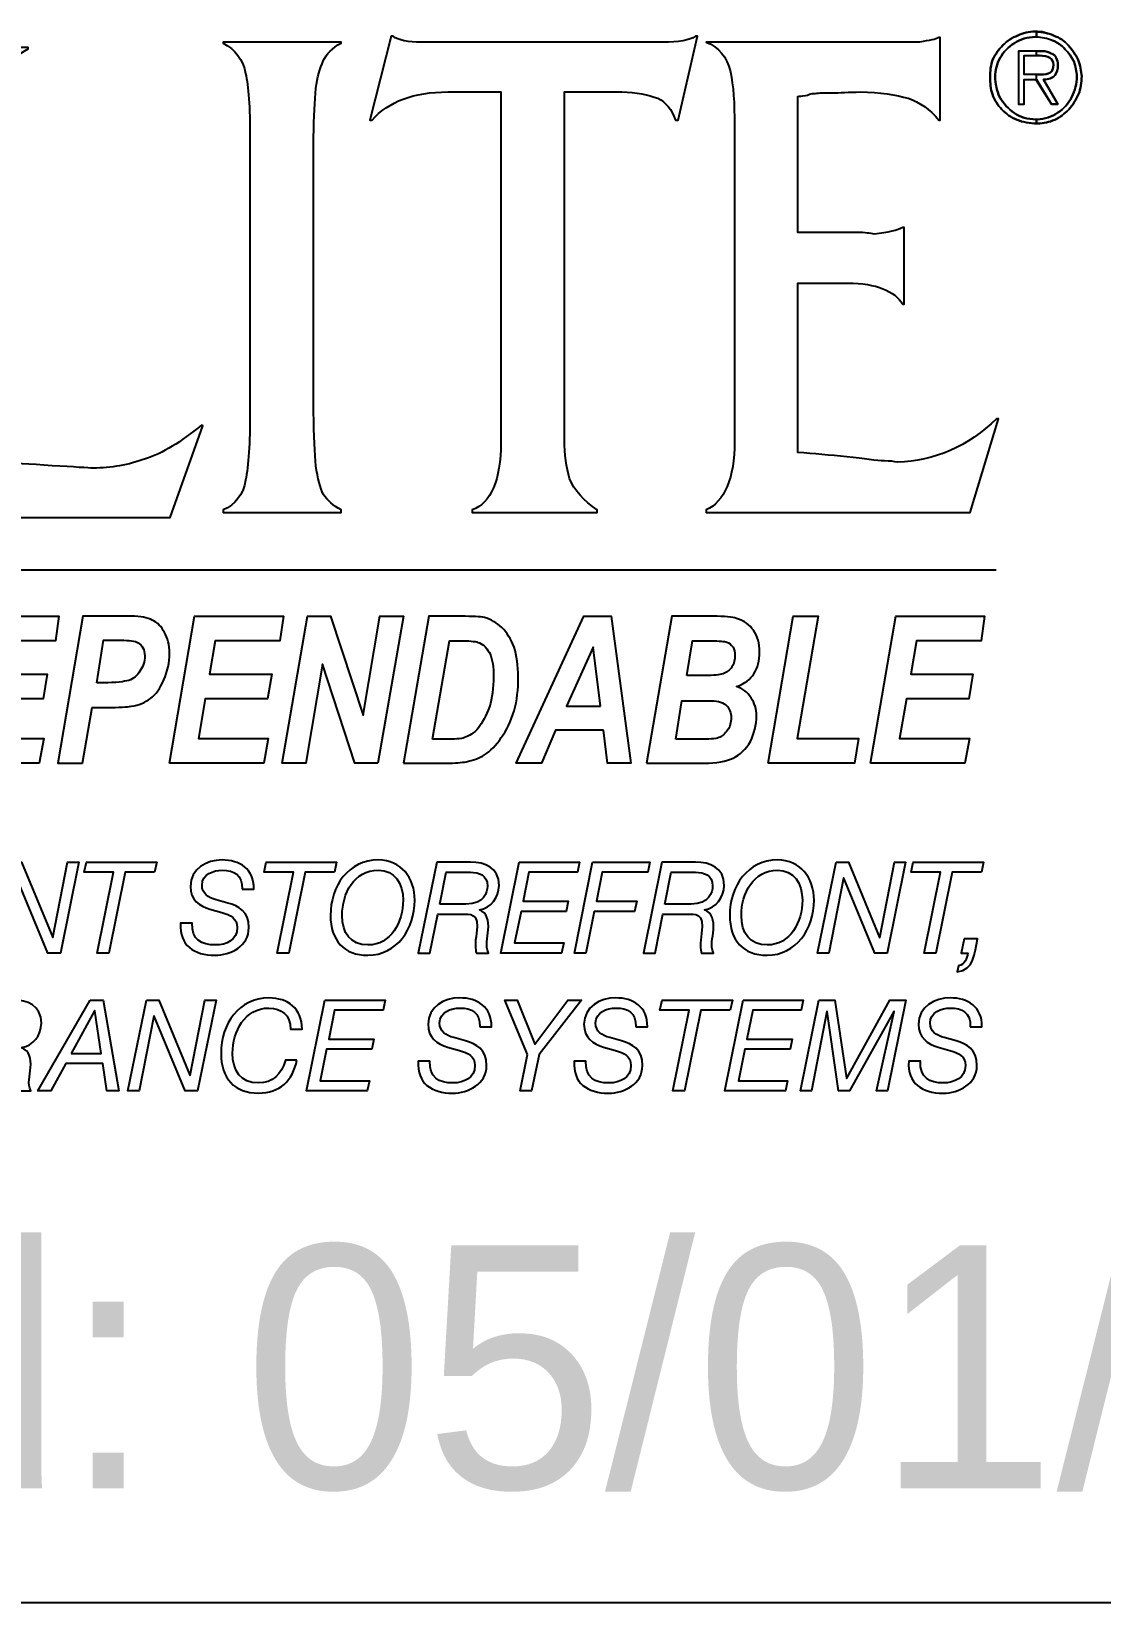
# Model space of a CAD drawing. Extents: x 0 to 139, y 0 to 39.
# Drawn here: x 123.88 to 132.24, y 0 to 12.28 of the extents above; entities that cross this region are included whole.
import ezdxf

# ---------------------------------------------------------------- set-up
doc = ezdxf.new("R2010")
doc.units = 0
doc.header["$MEASUREMENT"] = 0
for name, color, linetype in [('LAYER_1', 160, 'CONTINUOUS'), ('R-ANNO-DIMS', 3, 'CONTINUOUS'), ('TITLE', 7, 'CONTINUOUS')]:
    doc.layers.add(name, color=color, linetype=linetype)
doc.styles.add('CITYBLUEPRINT', font='cibt____.pfb')

# ---------------------------------------------------------------- blocks, each defined once
blk = doc.blocks.new('AI9-BLK11')
at = {"layer": 'LAYER_1', "color": 7}
for points in [[(3.622, 1.66), (3.803, 1.66), (4.255, 0.569), (4.258, 0.569), (4.469, 1.66), (4.632, 1.66), (4.365, 0.341), (4.184, 0.341), (3.735, 1.426), (3.732, 1.426), (3.517, 0.341), (3.354, 0.341)], [(5.732, 1.513), (5.306, 1.513), (5.069, 0.341), (4.9, 0.341), (5.138, 1.513), (4.712, 1.513), (4.743, 1.66), (5.764, 1.66)], [(8.344, 1.513), (7.918, 1.513), (7.681, 0.341), (7.512, 0.341), (7.75, 1.513), (7.324, 1.513), (7.355, 1.66), (8.376, 1.66)], [(11.029, 1.66), (11.901, 1.66), (11.873, 1.513), (11.169, 1.513), (11.084, 1.093), (11.74, 1.093), (11.711, 0.945), (11.054, 0.945), (10.961, 0.489), (11.674, 0.489), (11.642, 0.341), (10.761, 0.341)], [(12.093, 1.66), (12.926, 1.66), (12.896, 1.513), (12.231, 1.513), (12.148, 1.093), (12.733, 1.093), (12.703, 0.945), (12.118, 0.945), (11.997, 0.341), (11.828, 0.341)], [(15.627, 1.66), (15.808, 1.66), (16.26, 0.569), (16.264, 0.569), (16.475, 1.66), (16.638, 1.66), (16.37, 0.341), (16.189, 0.341), (15.74, 1.426), (15.737, 1.426), (15.522, 0.341), (15.359, 0.341)], [(17.737, 1.513), (17.312, 1.513), (17.074, 0.341), (16.906, 0.341), (17.143, 1.513), (16.717, 1.513), (16.748, 1.66), (17.769, 1.66)], [(4.8, -0.341), (4.985, -0.341), (5.213, -1.66), (5.04, -1.66), (4.981, -1.263), (4.447, -1.263), (4.226, -1.66), (4.038, -1.66)], [(5.614, -0.341), (5.795, -0.341), (6.247, -1.433), (6.251, -1.433), (6.462, -0.341), (6.625, -0.341), (6.357, -1.66), (6.176, -1.66), (5.728, -0.576), (5.724, -0.576), (5.509, -1.66), (5.347, -1.66)], [(8.207, -0.341), (9.079, -0.341), (9.051, -0.489), (8.347, -0.489), (8.262, -0.908), (8.918, -0.908), (8.889, -1.056), (8.231, -1.056), (8.139, -1.513), (8.852, -1.513), (8.82, -1.66), (7.939, -1.66)], [(11.15, -1.13), (10.817, -0.341), (10.996, -0.341), (11.255, -0.98), (11.735, -0.341), (11.93, -0.341), (11.317, -1.13), (11.207, -1.66), (11.042, -1.66)], [(14.091, -0.489), (13.665, -0.489), (13.427, -1.66), (13.259, -1.66), (13.497, -0.489), (13.071, -0.489), (13.101, -0.341), (14.122, -0.341)], [(14.279, -0.341), (15.151, -0.341), (15.123, -0.489), (14.418, -0.489), (14.333, -0.908), (14.989, -0.908), (14.961, -1.056), (14.303, -1.056), (14.211, -1.513), (14.924, -1.513), (14.892, -1.66), (14.011, -1.66)], [(15.376, -0.341), (15.61, -0.341), (15.779, -1.475), (15.782, -1.475), (16.408, -0.341), (16.642, -0.341), (16.375, -1.66), (16.213, -1.66), (16.472, -0.506), (16.468, -0.506), (15.823, -1.66), (15.662, -1.66), (15.497, -0.506), (15.493, -0.506), (15.272, -1.66), (15.11, -1.66)], [(4.523, -1.115), (4.96, -1.115), (4.866, -0.496), (4.862, -0.496)]]:
    blk.add_lwpolyline(points, close=True, dxfattribs=at)
for points, knots in [([(7.005, 1.27), (7.011, 1.479), (6.888, 1.544), (6.714, 1.544), (6.59, 1.544), (6.422, 1.485), (6.422, 1.328), (6.422, 1.2), (6.512, 1.148), (6.627, 1.115), (6.627, 1.115), (6.798, 1.067), (6.798, 1.067), (6.955, 1.023), (7.102, 0.947), (7.102, 0.711), (7.102, 0.439), (6.838, 0.31), (6.61, 0.31), (6.305, 0.31), (6.09, 0.45), (6.111, 0.774), (6.111, 0.774), (6.28, 0.774), (6.28, 0.774), (6.269, 0.535), (6.411, 0.458), (6.617, 0.458), (6.775, 0.458), (6.934, 0.533), (6.934, 0.711), (6.934, 0.846), (6.833, 0.893), (6.709, 0.929), (6.709, 0.929), (6.537, 0.977), (6.537, 0.977), (6.386, 1.019), (6.253, 1.115), (6.253, 1.309), (6.253, 1.564), (6.489, 1.692), (6.714, 1.692), (6.964, 1.692), (7.182, 1.564), (7.173, 1.27), (7.173, 1.27), (7.005, 1.27), (7.005, 1.27)], [0, 0, 0, 0, 1, 1, 1, 2, 2, 2, 3, 3, 3, 4, 4, 4, 5, 5, 5, 6, 6, 6, 7, 7, 7, 8, 8, 8, 9, 9, 9, 10, 10, 10, 11, 11, 11, 12, 12, 12, 13, 13, 13, 14, 14, 14, 15, 15, 15, 16, 16, 16, 16]), ([(8.982, 1.692), (9.31, 1.692), (9.511, 1.435), (9.511, 1.108), (9.511, 0.694), (9.252, 0.31), (8.83, 0.31), (8.484, 0.31), (8.287, 0.524), (8.287, 0.888), (8.287, 1.315), (8.55, 1.692), (8.982, 1.692)], [0, 0, 0, 0, 1, 1, 1, 2, 2, 2, 3, 3, 3, 4, 4, 4, 4]), ([(9.83, 1.66), (9.83, 1.66), (10.318, 1.66), (10.318, 1.66), (10.532, 1.66), (10.734, 1.585), (10.734, 1.324), (10.734, 1.148), (10.618, 0.995), (10.449, 0.969), (10.449, 0.969), (10.449, 0.966), (10.449, 0.966), (10.559, 0.931), (10.591, 0.812), (10.578, 0.679), (10.571, 0.559), (10.529, 0.447), (10.58, 0.341), (10.58, 0.341), (10.405, 0.341), (10.405, 0.341), (10.389, 0.389), (10.383, 0.489), (10.408, 0.624), (10.461, 0.938), (10.291, 0.905), (10.219, 0.905), (10.219, 0.905), (9.844, 0.905), (9.844, 0.905), (9.844, 0.905), (9.731, 0.341), (9.731, 0.341), (9.731, 0.341), (9.562, 0.341), (9.562, 0.341), (9.562, 0.341), (9.83, 1.66), (9.83, 1.66)], [0, 0, 0, 0, 1, 1, 1, 2, 2, 2, 3, 3, 3, 4, 4, 4, 5, 5, 5, 6, 6, 6, 7, 7, 7, 8, 8, 8, 9, 9, 9, 10, 10, 10, 11, 11, 11, 12, 12, 12, 13, 13, 13, 13]), ([(13.098, 1.66), (13.098, 1.66), (13.586, 1.66), (13.586, 1.66), (13.8, 1.66), (14.002, 1.585), (14.002, 1.324), (14.002, 1.148), (13.886, 0.995), (13.717, 0.969), (13.717, 0.969), (13.717, 0.966), (13.717, 0.966), (13.827, 0.931), (13.859, 0.812), (13.847, 0.679), (13.839, 0.559), (13.797, 0.447), (13.848, 0.341), (13.848, 0.341), (13.673, 0.341), (13.673, 0.341), (13.657, 0.389), (13.651, 0.489), (13.676, 0.624), (13.729, 0.938), (13.559, 0.905), (13.487, 0.905), (13.487, 0.905), (13.112, 0.905), (13.112, 0.905), (13.112, 0.905), (12.999, 0.341), (12.999, 0.341), (12.999, 0.341), (12.83, 0.341), (12.83, 0.341), (12.83, 0.341), (13.098, 1.66), (13.098, 1.66)], [0, 0, 0, 0, 1, 1, 1, 2, 2, 2, 3, 3, 3, 4, 4, 4, 5, 5, 5, 6, 6, 6, 7, 7, 7, 8, 8, 8, 9, 9, 9, 10, 10, 10, 11, 11, 11, 12, 12, 12, 13, 13, 13, 13]), ([(14.779, 1.692), (15.107, 1.692), (15.308, 1.435), (15.308, 1.108), (15.308, 0.694), (15.049, 0.31), (14.627, 0.31), (14.281, 0.31), (14.084, 0.524), (14.084, 0.888), (14.084, 1.315), (14.346, 1.692), (14.779, 1.692)], [0, 0, 0, 0, 1, 1, 1, 2, 2, 2, 3, 3, 3, 4, 4, 4, 4]), ([(8.83, 0.458), (9.165, 0.458), (9.342, 0.794), (9.342, 1.108), (9.342, 1.352), (9.216, 1.544), (8.982, 1.544), (8.629, 1.544), (8.456, 1.206), (8.456, 0.888), (8.456, 0.633), (8.576, 0.458), (8.83, 0.458)], [0, 0, 0, 0, 1, 1, 1, 2, 2, 2, 3, 3, 3, 4, 4, 4, 4]), ([(9.874, 1.053), (9.874, 1.053), (10.254, 1.053), (10.254, 1.053), (10.52, 1.053), (10.566, 1.219), (10.566, 1.313), (10.566, 1.477), (10.444, 1.513), (10.318, 1.513), (10.318, 1.513), (9.968, 1.513), (9.968, 1.513), (9.968, 1.513), (9.874, 1.053), (9.874, 1.053)], [0, 0, 0, 0, 1, 1, 1, 2, 2, 2, 3, 3, 3, 4, 4, 4, 5, 5, 5, 5]), ([(13.142, 1.053), (13.142, 1.053), (13.522, 1.053), (13.522, 1.053), (13.788, 1.053), (13.834, 1.219), (13.834, 1.313), (13.834, 1.477), (13.712, 1.513), (13.586, 1.513), (13.586, 1.513), (13.236, 1.513), (13.236, 1.513), (13.236, 1.513), (13.142, 1.053), (13.142, 1.053)], [0, 0, 0, 0, 1, 1, 1, 2, 2, 2, 3, 3, 3, 4, 4, 4, 5, 5, 5, 5]), ([(14.627, 0.458), (14.962, 0.458), (15.139, 0.794), (15.139, 1.108), (15.139, 1.352), (15.013, 1.544), (14.779, 1.544), (14.426, 1.544), (14.253, 1.206), (14.253, 0.888), (14.253, 0.633), (14.373, 0.458), (14.627, 0.458)], [0, 0, 0, 0, 1, 1, 1, 2, 2, 2, 3, 3, 3, 4, 4, 4, 4]), ([(17.486, 0.546), (17.486, 0.546), (17.682, 0.546), (17.682, 0.546), (17.636, 0.34), (17.636, 0.092), (17.388, 0.07), (17.388, 0.07), (17.406, 0.158), (17.406, 0.158), (17.5, 0.173), (17.521, 0.258), (17.543, 0.341), (17.543, 0.341), (17.443, 0.341), (17.443, 0.341), (17.443, 0.341), (17.486, 0.546), (17.486, 0.546)], [0, 0, 0, 0, 1, 1, 1, 2, 2, 2, 3, 3, 3, 4, 4, 4, 5, 5, 5, 6, 6, 6, 6]), ([(3.185, -0.341), (3.185, -0.341), (3.673, -0.341), (3.673, -0.341), (3.887, -0.341), (4.089, -0.417), (4.089, -0.677), (4.089, -0.853), (3.972, -1.006), (3.803, -1.032), (3.803, -1.032), (3.803, -1.036), (3.803, -1.036), (3.914, -1.071), (3.945, -1.189), (3.933, -1.322), (3.926, -1.442), (3.883, -1.555), (3.935, -1.66), (3.935, -1.66), (3.759, -1.66), (3.759, -1.66), (3.744, -1.612), (3.738, -1.513), (3.763, -1.378), (3.816, -1.063), (3.646, -1.097), (3.573, -1.097), (3.573, -1.097), (3.199, -1.097), (3.199, -1.097), (3.199, -1.097), (3.086, -1.66), (3.086, -1.66), (3.086, -1.66), (2.917, -1.66), (2.917, -1.66), (2.917, -1.66), (3.185, -0.341), (3.185, -0.341)], [0, 0, 0, 0, 1, 1, 1, 2, 2, 2, 3, 3, 3, 4, 4, 4, 5, 5, 5, 6, 6, 6, 7, 7, 7, 8, 8, 8, 9, 9, 9, 10, 10, 10, 11, 11, 11, 12, 12, 12, 13, 13, 13, 13]), ([(7.8, -1.215), (7.737, -1.511), (7.552, -1.692), (7.24, -1.692), (6.894, -1.692), (6.698, -1.477), (6.698, -1.113), (6.698, -0.687), (6.96, -0.31), (7.393, -0.31), (7.666, -0.31), (7.875, -0.461), (7.875, -0.766), (7.875, -0.766), (7.707, -0.766), (7.707, -0.766), (7.707, -0.559), (7.577, -0.457), (7.393, -0.457), (7.04, -0.457), (6.866, -0.796), (6.866, -1.113), (6.866, -1.368), (6.987, -1.544), (7.24, -1.544), (7.448, -1.544), (7.577, -1.42), (7.632, -1.215), (7.632, -1.215), (7.8, -1.215), (7.8, -1.215)], [0, 0, 0, 0, 1, 1, 1, 2, 2, 2, 3, 3, 3, 4, 4, 4, 5, 5, 5, 6, 6, 6, 7, 7, 7, 8, 8, 8, 9, 9, 9, 10, 10, 10, 10]), ([(10.455, -0.731), (10.46, -0.522), (10.338, -0.457), (10.164, -0.457), (10.04, -0.457), (9.872, -0.517), (9.872, -0.674), (9.872, -0.801), (9.962, -0.853), (10.078, -0.886), (10.078, -0.886), (10.248, -0.934), (10.248, -0.934), (10.406, -0.979), (10.553, -1.054), (10.553, -1.291), (10.553, -1.562), (10.289, -1.692), (10.06, -1.692), (9.755, -1.692), (9.54, -1.551), (9.562, -1.228), (9.562, -1.228), (9.73, -1.228), (9.73, -1.228), (9.719, -1.466), (9.861, -1.544), (10.067, -1.544), (10.225, -1.544), (10.384, -1.468), (10.384, -1.291), (10.384, -1.156), (10.283, -1.108), (10.159, -1.073), (10.159, -1.073), (9.987, -1.025), (9.987, -1.025), (9.837, -0.982), (9.704, -0.886), (9.704, -0.692), (9.704, -0.437), (9.939, -0.31), (10.164, -0.31), (10.414, -0.31), (10.633, -0.437), (10.624, -0.731), (10.624, -0.731), (10.455, -0.731), (10.455, -0.731)], [0, 0, 0, 0, 1, 1, 1, 2, 2, 2, 3, 3, 3, 4, 4, 4, 5, 5, 5, 6, 6, 6, 7, 7, 7, 8, 8, 8, 9, 9, 9, 10, 10, 10, 11, 11, 11, 12, 12, 12, 13, 13, 13, 14, 14, 14, 15, 15, 15, 16, 16, 16, 16]), ([(12.72, -0.731), (12.725, -0.522), (12.603, -0.457), (12.429, -0.457), (12.305, -0.457), (12.136, -0.517), (12.136, -0.674), (12.136, -0.801), (12.227, -0.853), (12.342, -0.886), (12.342, -0.886), (12.512, -0.934), (12.512, -0.934), (12.67, -0.979), (12.817, -1.054), (12.817, -1.291), (12.817, -1.562), (12.553, -1.692), (12.324, -1.692), (12.019, -1.692), (11.805, -1.551), (11.826, -1.228), (11.826, -1.228), (11.995, -1.228), (11.995, -1.228), (11.984, -1.466), (12.126, -1.544), (12.331, -1.544), (12.489, -1.544), (12.649, -1.468), (12.649, -1.291), (12.649, -1.156), (12.548, -1.108), (12.424, -1.073), (12.424, -1.073), (12.252, -1.025), (12.252, -1.025), (12.101, -0.982), (11.968, -0.886), (11.968, -0.692), (11.968, -0.437), (12.204, -0.31), (12.429, -0.31), (12.679, -0.31), (12.897, -0.437), (12.888, -0.731), (12.888, -0.731), (12.72, -0.731), (12.72, -0.731)], [0, 0, 0, 0, 1, 1, 1, 2, 2, 2, 3, 3, 3, 4, 4, 4, 5, 5, 5, 6, 6, 6, 7, 7, 7, 8, 8, 8, 9, 9, 9, 10, 10, 10, 11, 11, 11, 12, 12, 12, 13, 13, 13, 14, 14, 14, 15, 15, 15, 16, 16, 16, 16]), ([(17.577, -0.731), (17.582, -0.522), (17.46, -0.457), (17.286, -0.457), (17.162, -0.457), (16.993, -0.517), (16.993, -0.674), (16.993, -0.801), (17.084, -0.853), (17.199, -0.886), (17.199, -0.886), (17.37, -0.934), (17.37, -0.934), (17.527, -0.979), (17.674, -1.054), (17.674, -1.291), (17.674, -1.562), (17.41, -1.692), (17.181, -1.692), (16.877, -1.692), (16.662, -1.551), (16.683, -1.228), (16.683, -1.228), (16.852, -1.228), (16.852, -1.228), (16.841, -1.466), (16.983, -1.544), (17.189, -1.544), (17.346, -1.544), (17.506, -1.468), (17.506, -1.291), (17.506, -1.156), (17.405, -1.108), (17.281, -1.073), (17.281, -1.073), (17.109, -1.025), (17.109, -1.025), (16.958, -0.982), (16.825, -0.886), (16.825, -0.692), (16.825, -0.437), (17.061, -0.31), (17.286, -0.31), (17.536, -0.31), (17.754, -0.437), (17.745, -0.731), (17.745, -0.731), (17.577, -0.731), (17.577, -0.731)], [0, 0, 0, 0, 1, 1, 1, 2, 2, 2, 3, 3, 3, 4, 4, 4, 5, 5, 5, 6, 6, 6, 7, 7, 7, 8, 8, 8, 9, 9, 9, 10, 10, 10, 11, 11, 11, 12, 12, 12, 13, 13, 13, 14, 14, 14, 15, 15, 15, 16, 16, 16, 16])]:
    blk.add_open_spline(points, degree=3, knots=knots, dxfattribs=at)
blk = doc.blocks.new('A$C22D8737E')
at = {"layer": 'TITLE'}
blk.add_line((-1.44659, 0.38581), (-0.1035, 0.38581), dxfattribs=at)
for points in [[(-0.0817, 0.66568), (-0.0817, 0.66812), (-0.09148, 0.66812), (-0.09148, 0.63928), (-0.08829, 0.63928), (-0.08829, 0.65273), (-0.0817, 0.65273), (-0.0817, 0.65224), (-0.0817, 0.65542), (-0.08829, 0.65542), (-0.08829, 0.66568)], [(-0.67599, 0.2806), (-0.66227, 0.36055), (-0.6139, 0.36055), (-0.61582, 0.34716), (-0.65109, 0.34716), (-0.65412, 0.32895), (-0.62028, 0.32895), (-0.62252, 0.31554), (-0.65652, 0.31554), (-0.6602, 0.29399), (-0.62219, 0.29399), (-0.6246, 0.2806)], [(-0.67599, 0.2806), (-0.66227, 0.36055), (-0.6139, 0.36055), (-0.61582, 0.34716), (-0.65109, 0.34716), (-0.65412, 0.32895), (-0.62028, 0.32895), (-0.62252, 0.31554), (-0.65652, 0.31554), (-0.6602, 0.29399), (-0.62219, 0.29399), (-0.6246, 0.2806)], [(-0.55372, 0.2806), (-0.54, 0.36055), (-0.49165, 0.36055), (-0.49356, 0.34716), (-0.52883, 0.34716), (-0.53186, 0.32895), (-0.49803, 0.32895), (-0.50026, 0.31554), (-0.53425, 0.31554), (-0.53794, 0.29399), (-0.49994, 0.29399), (-0.50234, 0.2806)], [(-0.55372, 0.2806), (-0.54, 0.36055), (-0.49165, 0.36055), (-0.49356, 0.34716), (-0.52883, 0.34716), (-0.53186, 0.32895), (-0.49803, 0.32895), (-0.50026, 0.31554), (-0.53425, 0.31554), (-0.53794, 0.29399), (-0.49994, 0.29399), (-0.50234, 0.2806)], [(-0.44025, 0.2806), (-0.45269, 0.2806), (-0.47042, 0.33438), (-0.47952, 0.2806), (-0.49228, 0.2806), (-0.47856, 0.36055), (-0.4661, 0.36055), (-0.44822, 0.30677), (-0.43913, 0.36055), (-0.42635, 0.36055)], [(-0.44025, 0.2806), (-0.45269, 0.2806), (-0.47042, 0.33438), (-0.47952, 0.2806), (-0.49228, 0.2806), (-0.47856, 0.36055), (-0.4661, 0.36055), (-0.44822, 0.30677), (-0.43913, 0.36055), (-0.42635, 0.36055)], [(-0.31735, 0.29846), (-0.34353, 0.29846), (-0.35119, 0.2806), (-0.36492, 0.2806), (-0.32805, 0.36055), (-0.31321, 0.36055), (-0.30251, 0.2806), (-0.31527, 0.2806)], [(-0.22781, 0.2806), (-0.21409, 0.36055), (-0.20051, 0.36055), (-0.21201, 0.29399), (-0.17849, 0.29399), (-0.18073, 0.2806)], [(-0.22781, 0.2806), (-0.21409, 0.36055), (-0.20051, 0.36055), (-0.21201, 0.29399), (-0.17849, 0.29399), (-0.18073, 0.2806)], [(-0.17195, 0.2806), (-0.15822, 0.36055), (-0.10986, 0.36055), (-0.11179, 0.34716), (-0.14705, 0.34716), (-0.15008, 0.32895), (-0.11624, 0.32895), (-0.11849, 0.31554), (-0.15248, 0.31554), (-0.15615, 0.29399), (-0.11815, 0.29399), (-0.12056, 0.2806)], [(-0.17195, 0.2806), (-0.15822, 0.36055), (-0.10986, 0.36055), (-0.11179, 0.34716), (-0.14705, 0.34716), (-0.15008, 0.32895), (-0.11624, 0.32895), (-0.11849, 0.31554), (-0.15248, 0.31554), (-0.15615, 0.29399), (-0.11815, 0.29399), (-0.12056, 0.2806)], [(-0.31896, 0.31155), (-0.32294, 0.3438), (-0.33746, 0.31155)]]:
    blk.add_lwpolyline(points, close=True, dxfattribs=at)
for points, knots in [([(-0.37329, 0.4551), (-0.37329, 0.4551), (-0.37329, 0.64591), (-0.37329, 0.64591), (-0.37329, 0.64591), (-0.40213, 0.64591), (-0.40213, 0.64591), (-0.42094, 0.64591), (-0.43438, 0.64078), (-0.44342, 0.63052), (-0.44342, 0.63052), (-0.44463, 0.63052), (-0.44463, 0.63052), (-0.44463, 0.63052), (-0.43292, 0.67621), (-0.43292, 0.67621), (-0.43292, 0.67621), (-0.43193, 0.67621), (-0.43193, 0.67621), (-0.42925, 0.67401), (-0.42363, 0.67303), (-0.41655, 0.67303), (-0.41655, 0.67303), (-0.28511, 0.67303), (-0.28511, 0.67303), (-0.27656, 0.67303), (-0.27043, 0.67401), (-0.26727, 0.67621), (-0.26727, 0.67621), (-0.26629, 0.67621), (-0.26629, 0.67621), (-0.26629, 0.67621), (-0.27679, 0.63052), (-0.27679, 0.63052), (-0.27679, 0.63052), (-0.27826, 0.63052), (-0.27826, 0.63052), (-0.28022, 0.63662), (-0.28339, 0.64029), (-0.28778, 0.64249), (-0.29291, 0.64421), (-0.29953, 0.64591), (-0.30733, 0.64591), (-0.30733, 0.64591), (-0.33861, 0.64591), (-0.33861, 0.64591), (-0.33861, 0.64591), (-0.33861, 0.45657), (-0.33861, 0.45657), (-0.33861, 0.44874), (-0.33762, 0.44166), (-0.33592, 0.43555), (-0.33323, 0.42919), (-0.3281, 0.42334), (-0.32078, 0.41844), (-0.32078, 0.41844), (-0.32078, 0.41698), (-0.32078, 0.41698), (-0.32078, 0.41698), (-0.38894, 0.41698), (-0.38894, 0.41698), (-0.38894, 0.41698), (-0.38894, 0.41844), (-0.38894, 0.41844), (-0.37868, 0.42211), (-0.37329, 0.43458), (-0.37329, 0.4551)], [0, 0, 0, 0, 1, 1, 1, 2, 2, 2, 3, 3, 3, 4, 4, 4, 5, 5, 5, 6, 6, 6, 7, 7, 7, 8, 8, 8, 9, 9, 9, 10, 10, 10, 11, 11, 11, 12, 12, 12, 13, 13, 13, 14, 14, 14, 15, 15, 15, 16, 16, 16, 17, 17, 17, 18, 18, 18, 19, 19, 19, 20, 20, 20, 21, 21, 21, 22, 22, 22, 22]), ([(-0.37329, 0.4551), (-0.37329, 0.4551), (-0.37329, 0.64591), (-0.37329, 0.64591), (-0.37329, 0.64591), (-0.40213, 0.64591), (-0.40213, 0.64591), (-0.42094, 0.64591), (-0.43438, 0.64078), (-0.44342, 0.63052), (-0.44342, 0.63052), (-0.44463, 0.63052), (-0.44463, 0.63052), (-0.44463, 0.63052), (-0.43292, 0.67621), (-0.43292, 0.67621), (-0.43292, 0.67621), (-0.43193, 0.67621), (-0.43193, 0.67621), (-0.42925, 0.67401), (-0.42363, 0.67303), (-0.41655, 0.67303), (-0.41655, 0.67303), (-0.28511, 0.67303), (-0.28511, 0.67303), (-0.27656, 0.67303), (-0.27043, 0.67401), (-0.26727, 0.67621), (-0.26727, 0.67621), (-0.26629, 0.67621), (-0.26629, 0.67621), (-0.26629, 0.67621), (-0.27679, 0.63052), (-0.27679, 0.63052), (-0.27679, 0.63052), (-0.27826, 0.63052), (-0.27826, 0.63052), (-0.28022, 0.63662), (-0.28339, 0.64029), (-0.28778, 0.64249), (-0.29291, 0.64421), (-0.29953, 0.64591), (-0.30733, 0.64591), (-0.30733, 0.64591), (-0.33861, 0.64591), (-0.33861, 0.64591), (-0.33861, 0.64591), (-0.33861, 0.45657), (-0.33861, 0.45657), (-0.33861, 0.44874), (-0.33762, 0.44166), (-0.33592, 0.43555), (-0.33323, 0.42919), (-0.3281, 0.42334), (-0.32078, 0.41844), (-0.32078, 0.41844), (-0.32078, 0.41698), (-0.32078, 0.41698), (-0.32078, 0.41698), (-0.38894, 0.41698), (-0.38894, 0.41698), (-0.38894, 0.41698), (-0.38894, 0.41844), (-0.38894, 0.41844), (-0.37868, 0.42211), (-0.37329, 0.43458), (-0.37329, 0.4551)], [0, 0, 0, 0, 1, 1, 1, 2, 2, 2, 3, 3, 3, 4, 4, 4, 5, 5, 5, 6, 6, 6, 7, 7, 7, 8, 8, 8, 9, 9, 9, 10, 10, 10, 11, 11, 11, 12, 12, 12, 13, 13, 13, 14, 14, 14, 15, 15, 15, 16, 16, 16, 17, 17, 17, 18, 18, 18, 19, 19, 19, 20, 20, 20, 21, 21, 21, 22, 22, 22, 22]), ([(-0.08242, 0.67887), (-0.07901, 0.67887), (-0.07535, 0.67813), (-0.07241, 0.67667), (-0.06923, 0.67544), (-0.0663, 0.67374), (-0.06435, 0.6713), (-0.0619, 0.66886), (-0.06043, 0.66617), (-0.05897, 0.66348), (-0.05776, 0.66055), (-0.05727, 0.65712), (-0.05702, 0.65444), (-0.05702, 0.65101), (-0.0575, 0.64785), (-0.05873, 0.64467), (-0.06019, 0.64173), (-0.06166, 0.63881), (-0.0641, 0.63636), (-0.0663, 0.63415), (-0.06874, 0.63196), (-0.07167, 0.63074), (-0.07485, 0.62952), (-0.07754, 0.62878), (-0.08121, 0.62878), (-0.08535, 0.62878), (-0.08902, 0.62952), (-0.0922, 0.63074), (-0.09562, 0.63196), (-0.09831, 0.63415), (-0.10051, 0.63636), (-0.1027, 0.63881), (-0.10442, 0.64149), (-0.10564, 0.64467), (-0.10662, 0.64759), (-0.10686, 0.65077), (-0.10686, 0.65395), (-0.10686, 0.65712), (-0.10662, 0.66079), (-0.10539, 0.66373), (-0.10416, 0.66641), (-0.10198, 0.66909), (-0.10002, 0.6713), (-0.09757, 0.67374), (-0.09513, 0.67544), (-0.09171, 0.67667), (-0.08902, 0.67789), (-0.08584, 0.67887), (-0.08242, 0.67887)], [0, 0, 0, 0, 1, 1, 1, 2, 2, 2, 3, 3, 3, 4, 4, 4, 5, 5, 5, 6, 6, 6, 7, 7, 7, 8, 8, 8, 9, 9, 9, 10, 10, 10, 11, 11, 11, 12, 12, 12, 13, 13, 13, 14, 14, 14, 15, 15, 15, 16, 16, 16, 16]), ([(-0.0817, 0.67569), (-0.0817, 0.67569), (-0.0817, 0.67862), (-0.0817, 0.67862), (-0.08194, 0.67862), (-0.08219, 0.67887), (-0.08242, 0.67887), (-0.08584, 0.67887), (-0.08902, 0.67789), (-0.09171, 0.67667), (-0.09513, 0.67544), (-0.09757, 0.67374), (-0.10002, 0.6713), (-0.10198, 0.66909), (-0.10416, 0.66641), (-0.10539, 0.66373), (-0.10662, 0.66079), (-0.10686, 0.65712), (-0.10686, 0.65395), (-0.10686, 0.65077), (-0.10662, 0.64759), (-0.10564, 0.64467), (-0.10442, 0.64149), (-0.1027, 0.63881), (-0.10051, 0.63636), (-0.09831, 0.63415), (-0.09562, 0.63196), (-0.0922, 0.63074), (-0.08927, 0.62952), (-0.0856, 0.62878), (-0.0817, 0.62878), (-0.0817, 0.62878), (-0.0817, 0.63098), (-0.0817, 0.63098), (-0.0817, 0.63074), (-0.0817, 0.63098), (-0.08194, 0.63098), (-0.08658, 0.63098), (-0.09048, 0.6322), (-0.09366, 0.6344), (-0.09684, 0.63661), (-0.09953, 0.63953), (-0.10172, 0.6432), (-0.10319, 0.64662), (-0.10416, 0.65052), (-0.10416, 0.65419), (-0.10416, 0.65762), (-0.10319, 0.66128), (-0.10149, 0.66445), (-0.09953, 0.66763), (-0.09684, 0.67056), (-0.09366, 0.67251), (-0.09048, 0.67472), (-0.08658, 0.67569), (-0.08219, 0.67594), (-0.08194, 0.67594), (-0.0817, 0.67569), (-0.0817, 0.67569)], [0, 0, 0, 0, 1, 1, 1, 2, 2, 2, 3, 3, 3, 4, 4, 4, 5, 5, 5, 6, 6, 6, 7, 7, 7, 8, 8, 8, 9, 9, 9, 10, 10, 10, 11, 11, 11, 12, 12, 12, 13, 13, 13, 14, 14, 14, 15, 15, 15, 16, 16, 16, 17, 17, 17, 18, 18, 18, 19, 19, 19, 19]), ([(-0.08219, 0.67594), (-0.08658, 0.67569), (-0.09048, 0.67472), (-0.09366, 0.67251), (-0.09684, 0.67056), (-0.09953, 0.66763), (-0.10149, 0.66445), (-0.10319, 0.66128), (-0.10416, 0.65762), (-0.10416, 0.65419), (-0.10416, 0.65052), (-0.10319, 0.64662), (-0.10172, 0.6432), (-0.09953, 0.63953), (-0.09684, 0.63661), (-0.09366, 0.6344), (-0.09048, 0.6322), (-0.08658, 0.63098), (-0.08194, 0.63098), (-0.08144, 0.63098), (-0.08144, 0.63098), (-0.08121, 0.63098), (-0.07706, 0.63122), (-0.07339, 0.63245), (-0.06997, 0.63465), (-0.06679, 0.63684), (-0.06435, 0.63953), (-0.0624, 0.6432), (-0.06068, 0.64662), (-0.05971, 0.65052), (-0.05971, 0.65444), (-0.05971, 0.65712), (-0.06043, 0.65981), (-0.06117, 0.66225), (-0.0624, 0.66494), (-0.0641, 0.66714), (-0.06605, 0.66909), (-0.06777, 0.6713), (-0.07021, 0.67277), (-0.0729, 0.67398), (-0.07583, 0.67521), (-0.07901, 0.67594), (-0.08219, 0.67594)], [0, 0, 0, 0, 1, 1, 1, 2, 2, 2, 3, 3, 3, 4, 4, 4, 5, 5, 5, 6, 6, 6, 7, 7, 7, 8, 8, 8, 9, 9, 9, 10, 10, 10, 11, 11, 11, 12, 12, 12, 13, 13, 13, 14, 14, 14, 14]), ([(-0.0817, 0.63098), (-0.0817, 0.63098), (-0.0817, 0.62878), (-0.0817, 0.62878), (-0.08144, 0.62878), (-0.08144, 0.62878), (-0.08121, 0.62878), (-0.07754, 0.62878), (-0.07485, 0.62952), (-0.07167, 0.63074), (-0.06874, 0.63196), (-0.0663, 0.63415), (-0.0641, 0.63636), (-0.06166, 0.63881), (-0.06019, 0.64173), (-0.05873, 0.64467), (-0.0575, 0.64785), (-0.05702, 0.65101), (-0.05702, 0.65444), (-0.05727, 0.65712), (-0.05776, 0.66055), (-0.05897, 0.66348), (-0.06043, 0.66617), (-0.0619, 0.66886), (-0.06435, 0.6713), (-0.0663, 0.67374), (-0.06923, 0.67544), (-0.07241, 0.67667), (-0.0751, 0.67789), (-0.07852, 0.67862), (-0.0817, 0.67862), (-0.0817, 0.67862), (-0.0817, 0.67569), (-0.0817, 0.67569), (-0.07876, 0.67569), (-0.07583, 0.67497), (-0.0729, 0.67398), (-0.07021, 0.67277), (-0.06777, 0.6713), (-0.06605, 0.66909), (-0.0641, 0.66714), (-0.0624, 0.66494), (-0.06117, 0.66225), (-0.06043, 0.65981), (-0.05971, 0.65712), (-0.05971, 0.65444), (-0.05971, 0.65052), (-0.06068, 0.64662), (-0.0624, 0.6432), (-0.06435, 0.63953), (-0.06679, 0.63684), (-0.06997, 0.63465), (-0.07339, 0.63245), (-0.07706, 0.63122), (-0.08121, 0.63098), (-0.08144, 0.63098), (-0.08144, 0.63098), (-0.0817, 0.63098)], [0, 0, 0, 0, 1, 1, 1, 2, 2, 2, 3, 3, 3, 4, 4, 4, 5, 5, 5, 6, 6, 6, 7, 7, 7, 8, 8, 8, 9, 9, 9, 10, 10, 10, 11, 11, 11, 12, 12, 12, 13, 13, 13, 14, 14, 14, 15, 15, 15, 16, 16, 16, 17, 17, 17, 18, 18, 18, 19, 19, 19, 19]), ([(-0.68065, 0.46194), (-0.68065, 0.46194), (-0.68065, 0.6222), (-0.68065, 0.6222), (-0.68065, 0.63541), (-0.68138, 0.64542), (-0.68357, 0.65299), (-0.68505, 0.66105), (-0.68945, 0.66618), (-0.69604, 0.66936), (-0.69604, 0.66936), (-0.69604, 0.6701), (-0.69604, 0.6701), (-0.69604, 0.6701), (-0.63057, 0.6701), (-0.63057, 0.6701), (-0.63057, 0.6701), (-0.63057, 0.66936), (-0.63057, 0.66936), (-0.63668, 0.66643), (-0.64058, 0.66203), (-0.64302, 0.65568), (-0.64474, 0.64811), (-0.64595, 0.64029), (-0.64595, 0.63052), (-0.64595, 0.62881), (-0.64571, 0.62538), (-0.64571, 0.6222), (-0.64571, 0.6222), (-0.64571, 0.44459), (-0.64571, 0.44459), (-0.63912, 0.44361), (-0.63007, 0.44361), (-0.61761, 0.4424), (-0.60564, 0.44191), (-0.59783, 0.44117), (-0.59537, 0.44117), (-0.58536, 0.44117), (-0.57609, 0.44289), (-0.5668, 0.4463), (-0.55751, 0.44899), (-0.54726, 0.45559), (-0.53626, 0.46463), (-0.53626, 0.46463), (-0.53553, 0.46414), (-0.53553, 0.46414), (-0.53553, 0.46414), (-0.55336, 0.4143), (-0.55336, 0.4143), (-0.55336, 0.4143), (-0.69604, 0.4143), (-0.69604, 0.4143), (-0.69604, 0.4143), (-0.69604, 0.41552), (-0.69604, 0.41552), (-0.68603, 0.41918), (-0.68065, 0.43237), (-0.68065, 0.45436), (-0.68065, 0.45436), (-0.68065, 0.46194), (-0.68065, 0.46194)], [0, 0, 0, 0, 1, 1, 1, 2, 2, 2, 3, 3, 3, 4, 4, 4, 5, 5, 5, 6, 6, 6, 7, 7, 7, 8, 8, 8, 9, 9, 9, 10, 10, 10, 11, 11, 11, 12, 12, 12, 13, 13, 13, 14, 14, 14, 15, 15, 15, 16, 16, 16, 17, 17, 17, 18, 18, 18, 19, 19, 19, 20, 20, 20, 20]), ([(-0.68065, 0.46194), (-0.68065, 0.46194), (-0.68065, 0.6222), (-0.68065, 0.6222), (-0.68065, 0.63541), (-0.68138, 0.64542), (-0.68357, 0.65299), (-0.68505, 0.66105), (-0.68945, 0.66618), (-0.69604, 0.66936), (-0.69604, 0.66936), (-0.69604, 0.6701), (-0.69604, 0.6701), (-0.69604, 0.6701), (-0.63057, 0.6701), (-0.63057, 0.6701), (-0.63057, 0.6701), (-0.63057, 0.66936), (-0.63057, 0.66936), (-0.63668, 0.66643), (-0.64058, 0.66203), (-0.64302, 0.65568), (-0.64474, 0.64811), (-0.64595, 0.64029), (-0.64595, 0.63052), (-0.64595, 0.62881), (-0.64571, 0.62538), (-0.64571, 0.6222), (-0.64571, 0.6222), (-0.64571, 0.44459), (-0.64571, 0.44459), (-0.63912, 0.44361), (-0.63007, 0.44361), (-0.61761, 0.4424), (-0.60564, 0.44191), (-0.59783, 0.44117), (-0.59537, 0.44117), (-0.58536, 0.44117), (-0.57609, 0.44289), (-0.5668, 0.4463), (-0.55751, 0.44899), (-0.54726, 0.45559), (-0.53626, 0.46463), (-0.53626, 0.46463), (-0.53553, 0.46414), (-0.53553, 0.46414), (-0.53553, 0.46414), (-0.55336, 0.4143), (-0.55336, 0.4143), (-0.55336, 0.4143), (-0.69604, 0.4143), (-0.69604, 0.4143), (-0.69604, 0.4143), (-0.69604, 0.41552), (-0.69604, 0.41552), (-0.68603, 0.41918), (-0.68065, 0.43237), (-0.68065, 0.45436), (-0.68065, 0.45436), (-0.68065, 0.46194), (-0.68065, 0.46194)], [0, 0, 0, 0, 1, 1, 1, 2, 2, 2, 3, 3, 3, 4, 4, 4, 5, 5, 5, 6, 6, 6, 7, 7, 7, 8, 8, 8, 9, 9, 9, 10, 10, 10, 11, 11, 11, 12, 12, 12, 13, 13, 13, 14, 14, 14, 15, 15, 15, 16, 16, 16, 17, 17, 17, 18, 18, 18, 19, 19, 19, 20, 20, 20, 20]), ([(-0.50987, 0.47171), (-0.50987, 0.47171), (-0.50987, 0.62124), (-0.50987, 0.62124), (-0.50987, 0.63736), (-0.5106, 0.64933), (-0.51232, 0.65592), (-0.51354, 0.66374), (-0.51794, 0.66888), (-0.52453, 0.67254), (-0.52453, 0.67254), (-0.52453, 0.67303), (-0.52453, 0.67303), (-0.52453, 0.67303), (-0.46028, 0.67303), (-0.46028, 0.67303), (-0.46028, 0.67303), (-0.46028, 0.67254), (-0.46028, 0.67254), (-0.46492, 0.66985), (-0.46833, 0.66667), (-0.47005, 0.66277), (-0.47151, 0.65886), (-0.47347, 0.65397), (-0.47396, 0.64786), (-0.47445, 0.64103), (-0.47519, 0.63272), (-0.47519, 0.62124), (-0.47519, 0.62124), (-0.47519, 0.47171), (-0.47519, 0.47171), (-0.47519, 0.45852), (-0.47445, 0.44899), (-0.47396, 0.4424), (-0.47298, 0.43555), (-0.47151, 0.43017), (-0.47005, 0.427), (-0.4676, 0.42359), (-0.46443, 0.42064), (-0.46028, 0.41844), (-0.46028, 0.41844), (-0.46028, 0.41698), (-0.46028, 0.41698), (-0.46028, 0.41698), (-0.52453, 0.41698), (-0.52453, 0.41698), (-0.52453, 0.41698), (-0.52453, 0.41844), (-0.52453, 0.41844), (-0.51794, 0.42138), (-0.51354, 0.42651), (-0.51232, 0.43458), (-0.5106, 0.4424), (-0.50987, 0.45485), (-0.50987, 0.47171)], [0, 0, 0, 0, 1, 1, 1, 2, 2, 2, 3, 3, 3, 4, 4, 4, 5, 5, 5, 6, 6, 6, 7, 7, 7, 8, 8, 8, 9, 9, 9, 10, 10, 10, 11, 11, 11, 12, 12, 12, 13, 13, 13, 14, 14, 14, 15, 15, 15, 16, 16, 16, 17, 17, 17, 18, 18, 18, 18]), ([(-0.50987, 0.47171), (-0.50987, 0.47171), (-0.50987, 0.62124), (-0.50987, 0.62124), (-0.50987, 0.63736), (-0.5106, 0.64933), (-0.51232, 0.65592), (-0.51354, 0.66374), (-0.51794, 0.66888), (-0.52453, 0.67254), (-0.52453, 0.67254), (-0.52453, 0.67303), (-0.52453, 0.67303), (-0.52453, 0.67303), (-0.46028, 0.67303), (-0.46028, 0.67303), (-0.46028, 0.67303), (-0.46028, 0.67254), (-0.46028, 0.67254), (-0.46492, 0.66985), (-0.46833, 0.66667), (-0.47005, 0.66277), (-0.47151, 0.65886), (-0.47347, 0.65397), (-0.47396, 0.64786), (-0.47445, 0.64103), (-0.47519, 0.63272), (-0.47519, 0.62124), (-0.47519, 0.62124), (-0.47519, 0.47171), (-0.47519, 0.47171), (-0.47519, 0.45852), (-0.47445, 0.44899), (-0.47396, 0.4424), (-0.47298, 0.43555), (-0.47151, 0.43017), (-0.47005, 0.427), (-0.4676, 0.42359), (-0.46443, 0.42064), (-0.46028, 0.41844), (-0.46028, 0.41844), (-0.46028, 0.41698), (-0.46028, 0.41698), (-0.46028, 0.41698), (-0.52453, 0.41698), (-0.52453, 0.41698), (-0.52453, 0.41698), (-0.52453, 0.41844), (-0.52453, 0.41844), (-0.51794, 0.42138), (-0.51354, 0.42651), (-0.51232, 0.43458), (-0.5106, 0.4424), (-0.50987, 0.45485), (-0.50987, 0.47171)], [0, 0, 0, 0, 1, 1, 1, 2, 2, 2, 3, 3, 3, 4, 4, 4, 5, 5, 5, 6, 6, 6, 7, 7, 7, 8, 8, 8, 9, 9, 9, 10, 10, 10, 11, 11, 11, 12, 12, 12, 13, 13, 13, 14, 14, 14, 15, 15, 15, 16, 16, 16, 17, 17, 17, 18, 18, 18, 18]), ([(-0.24602, 0.45583), (-0.24602, 0.45583), (-0.24602, 0.45583), (-0.24602, 0.45583), (-0.24602, 0.45583), (-0.24602, 0.62758), (-0.24602, 0.62758), (-0.24602, 0.6398), (-0.24674, 0.64957), (-0.24821, 0.65691), (-0.25041, 0.66521), (-0.25455, 0.67034), (-0.2614, 0.67303), (-0.2614, 0.67303), (-0.15097, 0.67303), (-0.15097, 0.67303), (-0.14877, 0.67303), (-0.14633, 0.67303), (-0.14535, 0.67303), (-0.13998, 0.67401), (-0.13632, 0.67449), (-0.13485, 0.67547), (-0.13485, 0.67547), (-0.13411, 0.67547), (-0.13411, 0.67547), (-0.13411, 0.67547), (-0.13411, 0.63052), (-0.13411, 0.63052), (-0.13411, 0.63052), (-0.13485, 0.63052), (-0.13485, 0.63052), (-0.1395, 0.63662), (-0.14535, 0.64029), (-0.15146, 0.64249), (-0.15806, 0.64421), (-0.16686, 0.64591), (-0.17761, 0.64591), (-0.18372, 0.64591), (-0.18908, 0.64542), (-0.193, 0.64542), (-0.19666, 0.64542), (-0.20032, 0.64542), (-0.20203, 0.64517), (-0.20448, 0.64517), (-0.20619, 0.64421), (-0.20741, 0.64395), (-0.20936, 0.64395), (-0.21082, 0.64347), (-0.21156, 0.64347), (-0.21156, 0.64347), (-0.21156, 0.56943), (-0.21156, 0.56943), (-0.21156, 0.56943), (-0.17907, 0.56943), (-0.17907, 0.56943), (-0.17515, 0.56943), (-0.17198, 0.56895), (-0.17002, 0.56846), (-0.16245, 0.56943), (-0.15733, 0.57066), (-0.15439, 0.57212), (-0.15439, 0.57212), (-0.15366, 0.57212), (-0.15366, 0.57212), (-0.15366, 0.57212), (-0.15366, 0.53035), (-0.15366, 0.53035), (-0.15366, 0.53035), (-0.15439, 0.53035), (-0.15439, 0.53035), (-0.15903, 0.53767), (-0.16881, 0.54183), (-0.1842, 0.54183), (-0.1842, 0.54183), (-0.21156, 0.54183), (-0.21156, 0.54183), (-0.21156, 0.54183), (-0.21156, 0.44972), (-0.21156, 0.44972), (-0.20302, 0.44899), (-0.19398, 0.44825), (-0.18493, 0.44728), (-0.17515, 0.4463), (-0.16881, 0.44508), (-0.16442, 0.44508), (-0.16149, 0.44508), (-0.15903, 0.44484), (-0.15733, 0.44435), (-0.13704, 0.44508), (-0.11897, 0.4529), (-0.10334, 0.46804), (-0.10334, 0.46804), (-0.10235, 0.46804), (-0.10235, 0.46804), (-0.10235, 0.46804), (-0.11774, 0.41698), (-0.11774, 0.41698), (-0.11774, 0.41698), (-0.2614, 0.41698), (-0.2614, 0.41698), (-0.2614, 0.41698), (-0.2614, 0.41844), (-0.2614, 0.41844), (-0.25163, 0.42285), (-0.24602, 0.43555), (-0.24602, 0.45583)], [0, 0, 0, 0, 1, 1, 1, 2, 2, 2, 3, 3, 3, 4, 4, 4, 5, 5, 5, 6, 6, 6, 7, 7, 7, 8, 8, 8, 9, 9, 9, 10, 10, 10, 11, 11, 11, 12, 12, 12, 13, 13, 13, 14, 14, 14, 15, 15, 15, 16, 16, 16, 17, 17, 17, 18, 18, 18, 19, 19, 19, 20, 20, 20, 21, 21, 21, 22, 22, 22, 23, 23, 23, 24, 24, 24, 25, 25, 25, 26, 26, 26, 27, 27, 27, 28, 28, 28, 29, 29, 29, 30, 30, 30, 31, 31, 31, 32, 32, 32, 33, 33, 33, 34, 34, 34, 35, 35, 35, 35]), ([(-0.24602, 0.45583), (-0.24602, 0.45583), (-0.24602, 0.45583), (-0.24602, 0.45583), (-0.24602, 0.45583), (-0.24602, 0.62758), (-0.24602, 0.62758), (-0.24602, 0.6398), (-0.24674, 0.64957), (-0.24821, 0.65691), (-0.25041, 0.66521), (-0.25455, 0.67034), (-0.2614, 0.67303), (-0.2614, 0.67303), (-0.15097, 0.67303), (-0.15097, 0.67303), (-0.14877, 0.67303), (-0.14633, 0.67303), (-0.14535, 0.67303), (-0.13998, 0.67401), (-0.13632, 0.67449), (-0.13485, 0.67547), (-0.13485, 0.67547), (-0.13411, 0.67547), (-0.13411, 0.67547), (-0.13411, 0.67547), (-0.13411, 0.63052), (-0.13411, 0.63052), (-0.13411, 0.63052), (-0.13485, 0.63052), (-0.13485, 0.63052), (-0.1395, 0.63662), (-0.14535, 0.64029), (-0.15146, 0.64249), (-0.15806, 0.64421), (-0.16686, 0.64591), (-0.17761, 0.64591), (-0.18372, 0.64591), (-0.18908, 0.64542), (-0.193, 0.64542), (-0.19666, 0.64542), (-0.20032, 0.64542), (-0.20203, 0.64517), (-0.20448, 0.64517), (-0.20619, 0.64421), (-0.20741, 0.64395), (-0.20936, 0.64395), (-0.21082, 0.64347), (-0.21156, 0.64347), (-0.21156, 0.64347), (-0.21156, 0.56943), (-0.21156, 0.56943), (-0.21156, 0.56943), (-0.17907, 0.56943), (-0.17907, 0.56943), (-0.17515, 0.56943), (-0.17198, 0.56895), (-0.17002, 0.56846), (-0.16245, 0.56943), (-0.15733, 0.57066), (-0.15439, 0.57212), (-0.15439, 0.57212), (-0.15366, 0.57212), (-0.15366, 0.57212), (-0.15366, 0.57212), (-0.15366, 0.53035), (-0.15366, 0.53035), (-0.15366, 0.53035), (-0.15439, 0.53035), (-0.15439, 0.53035), (-0.15903, 0.53767), (-0.16881, 0.54183), (-0.1842, 0.54183), (-0.1842, 0.54183), (-0.21156, 0.54183), (-0.21156, 0.54183), (-0.21156, 0.54183), (-0.21156, 0.44972), (-0.21156, 0.44972), (-0.20302, 0.44899), (-0.19398, 0.44825), (-0.18493, 0.44728), (-0.17515, 0.4463), (-0.16881, 0.44508), (-0.16442, 0.44508), (-0.16149, 0.44508), (-0.15903, 0.44484), (-0.15733, 0.44435), (-0.13704, 0.44508), (-0.11897, 0.4529), (-0.10334, 0.46804), (-0.10334, 0.46804), (-0.10235, 0.46804), (-0.10235, 0.46804), (-0.10235, 0.46804), (-0.11774, 0.41698), (-0.11774, 0.41698), (-0.11774, 0.41698), (-0.2614, 0.41698), (-0.2614, 0.41698), (-0.2614, 0.41698), (-0.2614, 0.41844), (-0.2614, 0.41844), (-0.25163, 0.42285), (-0.24602, 0.43555), (-0.24602, 0.45583)], [0, 0, 0, 0, 1, 1, 1, 2, 2, 2, 3, 3, 3, 4, 4, 4, 5, 5, 5, 6, 6, 6, 7, 7, 7, 8, 8, 8, 9, 9, 9, 10, 10, 10, 11, 11, 11, 12, 12, 12, 13, 13, 13, 14, 14, 14, 15, 15, 15, 16, 16, 16, 17, 17, 17, 18, 18, 18, 19, 19, 19, 20, 20, 20, 21, 21, 21, 22, 22, 22, 23, 23, 23, 24, 24, 24, 25, 25, 25, 26, 26, 26, 27, 27, 27, 28, 28, 28, 29, 29, 29, 30, 30, 30, 31, 31, 31, 32, 32, 32, 33, 33, 33, 34, 34, 34, 35, 35, 35, 35]), ([(-0.09148, 0.66812), (-0.09148, 0.66812), (-0.07852, 0.66812), (-0.07852, 0.66812), (-0.07632, 0.66812), (-0.0751, 0.66763), (-0.07362, 0.66689), (-0.07241, 0.66641), (-0.07118, 0.66543), (-0.07094, 0.66445), (-0.07021, 0.66324), (-0.06997, 0.66201), (-0.06997, 0.66079), (-0.06997, 0.65835), (-0.07044, 0.65639), (-0.07167, 0.65493), (-0.0729, 0.65347), (-0.0751, 0.65273), (-0.0778, 0.65273), (-0.0778, 0.65273), (-0.06997, 0.63928), (-0.06997, 0.63928), (-0.06997, 0.63928), (-0.07339, 0.63928), (-0.07339, 0.63928), (-0.07339, 0.63928), (-0.0817, 0.65273), (-0.0817, 0.65273), (-0.0817, 0.65273), (-0.08829, 0.65273), (-0.08829, 0.65273), (-0.08829, 0.65273), (-0.08829, 0.63928), (-0.08829, 0.63928), (-0.08829, 0.63928), (-0.09148, 0.63928), (-0.09148, 0.63928), (-0.09148, 0.63928), (-0.09148, 0.66812), (-0.09148, 0.66812)], [0, 0, 0, 0, 1, 1, 1, 2, 2, 2, 3, 3, 3, 4, 4, 4, 5, 5, 5, 6, 6, 6, 7, 7, 7, 8, 8, 8, 9, 9, 9, 10, 10, 10, 11, 11, 11, 12, 12, 12, 13, 13, 13, 13]), ([(-0.0817, 0.65542), (-0.0817, 0.65542), (-0.0817, 0.65224), (-0.0817, 0.65224), (-0.0817, 0.65224), (-0.07339, 0.63928), (-0.07339, 0.63928), (-0.07339, 0.63928), (-0.06997, 0.63928), (-0.06997, 0.63928), (-0.06997, 0.63928), (-0.0778, 0.65273), (-0.0778, 0.65273), (-0.0751, 0.65273), (-0.0729, 0.65347), (-0.07167, 0.65493), (-0.07044, 0.65639), (-0.06997, 0.65835), (-0.06997, 0.66079), (-0.06997, 0.66201), (-0.07021, 0.66324), (-0.07094, 0.66445), (-0.07118, 0.66543), (-0.07241, 0.66641), (-0.07362, 0.66689), (-0.0751, 0.66763), (-0.07632, 0.66812), (-0.07852, 0.66812), (-0.07852, 0.66812), (-0.0817, 0.66812), (-0.0817, 0.66812), (-0.0817, 0.66812), (-0.0817, 0.66568), (-0.0817, 0.66568), (-0.0817, 0.66568), (-0.07998, 0.66568), (-0.07998, 0.66568), (-0.07754, 0.66568), (-0.07583, 0.66519), (-0.07436, 0.66445), (-0.07314, 0.66373), (-0.07241, 0.66225), (-0.07241, 0.66079), (-0.07241, 0.65858), (-0.07314, 0.65688), (-0.07436, 0.65639), (-0.07559, 0.65566), (-0.07706, 0.65542), (-0.07926, 0.65542), (-0.07926, 0.65542), (-0.0817, 0.65542), (-0.0817, 0.65542)], [0, 0, 0, 0, 1, 1, 1, 2, 2, 2, 3, 3, 3, 4, 4, 4, 5, 5, 5, 6, 6, 6, 7, 7, 7, 8, 8, 8, 9, 9, 9, 10, 10, 10, 11, 11, 11, 12, 12, 12, 13, 13, 13, 14, 14, 14, 15, 15, 15, 16, 16, 16, 17, 17, 17, 17]), ([(-0.07241, 0.66079), (-0.07241, 0.66225), (-0.07314, 0.66373), (-0.07436, 0.66445), (-0.07583, 0.66519), (-0.07754, 0.66568), (-0.07998, 0.66568), (-0.07998, 0.66568), (-0.08829, 0.66568), (-0.08829, 0.66568), (-0.08829, 0.66568), (-0.08829, 0.65542), (-0.08829, 0.65542), (-0.08829, 0.65542), (-0.07926, 0.65542), (-0.07926, 0.65542), (-0.07706, 0.65542), (-0.07559, 0.65566), (-0.07436, 0.65639), (-0.07314, 0.65688), (-0.07241, 0.65858), (-0.07241, 0.66079)], [0, 0, 0, 0, 1, 1, 1, 2, 2, 2, 3, 3, 3, 4, 4, 4, 5, 5, 5, 6, 6, 6, 7, 7, 7, 7]), ([(-0.60114, 0.2806), (-0.60114, 0.2806), (-0.61455, 0.2806), (-0.61455, 0.2806), (-0.61455, 0.2806), (-0.60083, 0.36055), (-0.60083, 0.36055), (-0.60083, 0.36055), (-0.57448, 0.36055), (-0.57448, 0.36055), (-0.56954, 0.36055), (-0.56553, 0.35992), (-0.56315, 0.35847), (-0.5601, 0.35721), (-0.55805, 0.3548), (-0.55645, 0.35178), (-0.55468, 0.34875), (-0.55372, 0.34508), (-0.55372, 0.34045), (-0.55372, 0.33534), (-0.55468, 0.33039), (-0.55677, 0.32592), (-0.55884, 0.32129), (-0.56106, 0.31793), (-0.5641, 0.31587), (-0.56682, 0.31346), (-0.57048, 0.3122), (-0.57448, 0.31155), (-0.57656, 0.31124), (-0.58134, 0.31092), (-0.58757, 0.31092), (-0.58757, 0.31092), (-0.59571, 0.31092), (-0.59571, 0.31092), (-0.59571, 0.31092), (-0.60114, 0.2806), (-0.60114, 0.2806)], [0, 0, 0, 0, 1, 1, 1, 2, 2, 2, 3, 3, 3, 4, 4, 4, 5, 5, 5, 6, 6, 6, 7, 7, 7, 8, 8, 8, 9, 9, 9, 10, 10, 10, 11, 11, 11, 12, 12, 12, 12]), ([(-0.4262, 0.2806), (-0.4262, 0.2806), (-0.41248, 0.36055), (-0.41248, 0.36055), (-0.41248, 0.36055), (-0.39492, 0.36055), (-0.39492, 0.36055), (-0.38886, 0.36055), (-0.38455, 0.36024), (-0.38216, 0.35992), (-0.3788, 0.3588), (-0.37545, 0.35688), (-0.37273, 0.35449), (-0.37003, 0.35178), (-0.36778, 0.3481), (-0.36603, 0.3438), (-0.36475, 0.339), (-0.3638, 0.33375), (-0.3638, 0.32736), (-0.3638, 0.32097), (-0.36443, 0.31459), (-0.36603, 0.30916), (-0.36778, 0.30341), (-0.37003, 0.29846), (-0.37305, 0.29449), (-0.37577, 0.29033), (-0.37912, 0.28698), (-0.38216, 0.28505), (-0.38518, 0.2833), (-0.38854, 0.28203), (-0.39221, 0.28139), (-0.3946, 0.28091), (-0.39794, 0.2806), (-0.40306, 0.2806), (-0.40306, 0.2806), (-0.4262, 0.2806), (-0.4262, 0.2806)], [0, 0, 0, 0, 1, 1, 1, 2, 2, 2, 3, 3, 3, 4, 4, 4, 5, 5, 5, 6, 6, 6, 7, 7, 7, 8, 8, 8, 9, 9, 9, 10, 10, 10, 11, 11, 11, 12, 12, 12, 12]), ([(-0.29391, 0.2806), (-0.29391, 0.2806), (-0.28016, 0.36055), (-0.28016, 0.36055), (-0.28016, 0.36055), (-0.25766, 0.36055), (-0.25766, 0.36055), (-0.2516, 0.36055), (-0.24713, 0.36024), (-0.24489, 0.35927), (-0.24074, 0.35816), (-0.23771, 0.35577), (-0.23578, 0.35289), (-0.23339, 0.34987), (-0.23244, 0.34571), (-0.23244, 0.34108), (-0.23244, 0.33629), (-0.23339, 0.33262), (-0.23547, 0.32926), (-0.2374, 0.32624), (-0.24042, 0.32401), (-0.24489, 0.32225), (-0.24155, 0.32129), (-0.23914, 0.31923), (-0.23706, 0.31619), (-0.23516, 0.31346), (-0.23404, 0.31012), (-0.23404, 0.30645), (-0.23404, 0.30119), (-0.23547, 0.29671), (-0.2374, 0.29241), (-0.2398, 0.28841), (-0.24313, 0.28505), (-0.24682, 0.2833), (-0.25047, 0.28171), (-0.2559, 0.2806), (-0.2626, 0.2806), (-0.2626, 0.2806), (-0.29391, 0.2806), (-0.29391, 0.2806)], [0, 0, 0, 0, 1, 1, 1, 2, 2, 2, 3, 3, 3, 4, 4, 4, 5, 5, 5, 6, 6, 6, 7, 7, 7, 8, 8, 8, 9, 9, 9, 10, 10, 10, 11, 11, 11, 12, 12, 12, 13, 13, 13, 13]), ([(-0.59331, 0.32432), (-0.59331, 0.32432), (-0.58964, 0.32432), (-0.58964, 0.32432), (-0.58293, 0.32432), (-0.57831, 0.32496), (-0.5759, 0.32561), (-0.57319, 0.32656), (-0.57111, 0.32831), (-0.56985, 0.33071), (-0.56809, 0.33293), (-0.56715, 0.33566), (-0.56715, 0.339), (-0.56715, 0.34236), (-0.56858, 0.34508), (-0.5708, 0.34603), (-0.57224, 0.34716), (-0.57559, 0.34747), (-0.58022, 0.34747), (-0.58022, 0.34747), (-0.58964, 0.34747), (-0.58964, 0.34747), (-0.58964, 0.34747), (-0.59331, 0.32432), (-0.59331, 0.32432)], [0, 0, 0, 0, 1, 1, 1, 2, 2, 2, 3, 3, 3, 4, 4, 4, 5, 5, 5, 6, 6, 6, 7, 7, 7, 8, 8, 8, 8]), ([(-0.41041, 0.29367), (-0.41041, 0.29367), (-0.40371, 0.29367), (-0.40371, 0.29367), (-0.39859, 0.29367), (-0.39492, 0.29367), (-0.39301, 0.29449), (-0.39062, 0.29544), (-0.38789, 0.29703), (-0.3855, 0.29974), (-0.38359, 0.30247), (-0.38119, 0.30645), (-0.37944, 0.31124), (-0.37816, 0.31587), (-0.37721, 0.32162), (-0.37721, 0.32767), (-0.37721, 0.33262), (-0.37783, 0.33709), (-0.37912, 0.34013), (-0.38055, 0.34267), (-0.38247, 0.34508), (-0.38487, 0.34603), (-0.38661, 0.34682), (-0.38949, 0.34716), (-0.39364, 0.34716), (-0.39364, 0.34716), (-0.4013, 0.34716), (-0.4013, 0.34716), (-0.4013, 0.34716), (-0.41041, 0.29367), (-0.41041, 0.29367)], [0, 0, 0, 0, 1, 1, 1, 2, 2, 2, 3, 3, 3, 4, 4, 4, 5, 5, 5, 6, 6, 6, 7, 7, 7, 8, 8, 8, 9, 9, 9, 10, 10, 10, 10]), ([(-0.27202, 0.32831), (-0.27202, 0.32831), (-0.26197, 0.32831), (-0.26197, 0.32831), (-0.25718, 0.32831), (-0.25431, 0.32863), (-0.25223, 0.32926), (-0.25016, 0.33008), (-0.24856, 0.33134), (-0.24744, 0.33293), (-0.24617, 0.33469), (-0.24586, 0.33709), (-0.24586, 0.339), (-0.24586, 0.34108), (-0.24617, 0.34236), (-0.24682, 0.3438), (-0.24791, 0.34508), (-0.24888, 0.34603), (-0.25016, 0.34651), (-0.2516, 0.34682), (-0.25431, 0.34716), (-0.25861, 0.34716), (-0.25861, 0.34716), (-0.269, 0.34716), (-0.269, 0.34716), (-0.269, 0.34716), (-0.27202, 0.32831), (-0.27202, 0.32831)], [0, 0, 0, 0, 1, 1, 1, 2, 2, 2, 3, 3, 3, 4, 4, 4, 5, 5, 5, 6, 6, 6, 7, 7, 7, 8, 8, 8, 9, 9, 9, 9]), ([(-0.27809, 0.29367), (-0.27809, 0.29367), (-0.26533, 0.29367), (-0.26533, 0.29367), (-0.25989, 0.29367), (-0.25622, 0.29367), (-0.25463, 0.29449), (-0.25255, 0.29512), (-0.25127, 0.29671), (-0.24984, 0.29846), (-0.24856, 0.30038), (-0.24791, 0.30278), (-0.24791, 0.30517), (-0.24791, 0.30821), (-0.24888, 0.31012), (-0.25016, 0.31187), (-0.25191, 0.31346), (-0.25496, 0.31459), (-0.2583, 0.31459), (-0.2583, 0.31459), (-0.27473, 0.31459), (-0.27473, 0.31459), (-0.27473, 0.31459), (-0.27809, 0.29367), (-0.27809, 0.29367)], [0, 0, 0, 0, 1, 1, 1, 2, 2, 2, 3, 3, 3, 4, 4, 4, 5, 5, 5, 6, 6, 6, 7, 7, 7, 8, 8, 8, 8])]:
    blk.add_open_spline(points, degree=3, knots=knots, dxfattribs=at)
at = {"layer": 'TITLE', "xscale": 0.03750000000000001, "yscale": 0.03750000000000001, "zscale": 0.03750000000000001}
blk.add_blockref('AI9-BLK11', (-0.7768, 0.16444), dxfattribs=at)

msp = doc.modelspace()

# ---------------------------------------------------------------- linework, layer by layer
at = {"layer": 'TITLE'}
msp.add_line((5, 0), (133.658, 0), dxfattribs=at)

# ---------------------------------------------------------------- block references
at = {"layer": 'R-ANNO-DIMS', "xscale": 14.36369547944684, "yscale": 14.36369547944684, "zscale": 14.36369547944684}
msp.add_blockref('A$C22D8737E', (132.914561, 2.53231), dxfattribs=at)

# ---------------------------------------------------------------- texts
at = {"layer": 'TITLE', "style": 'CITYBLUEPRINT'}
msp.add_text('Last Revised: 05/01/12', height=1.9, dxfattribs=at).set_placement((109.442147, 0.893265))

doc.saveas('drawing.dxf')
